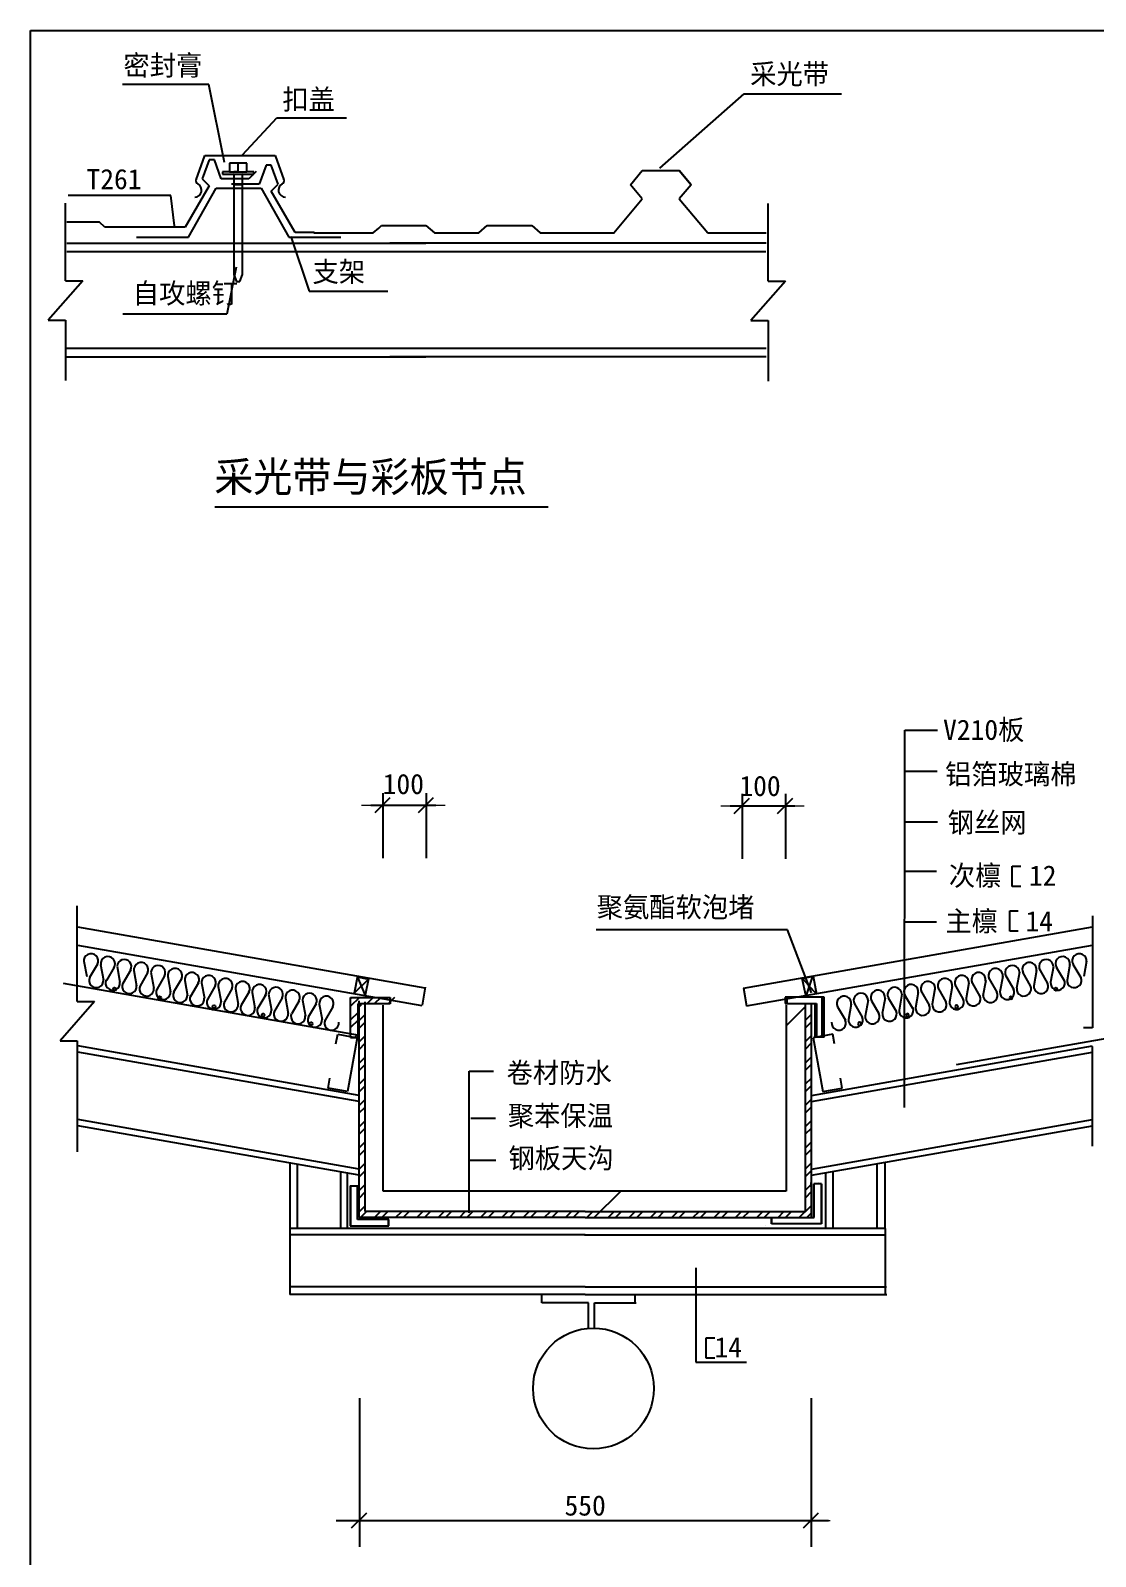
# Model space of a CAD drawing. Header units: metres. Extents: x 1267 to 1476, y 417 to 655.
# Drawn here: x 1267.1 to 1377.7, y 496.9 to 655.4 of the extents above; entities that cross this region are included whole.
import ezdxf

# ---------------------------------------------------------------- set-up
doc = ezdxf.new("R2010")
doc.units = ezdxf.units.M
doc.layers.add('TU', color=1, linetype='Continuous')

# ---------------------------------------------------------------- blocks, each defined once
blk = doc.blocks.new('DIM')
at = {"lineweight": 15}
blk.add_line((-2.88, 0), (2.56, 0), dxfattribs=at)
blk.add_lwpolyline([(-1.05, -1), (0.99, 1.05)])

msp = doc.modelspace()

# ---------------------------------------------------------------- linework, layer by layer
for p, q in [((1285.65, 649.81), (1276.66, 649.81)), ((1287.26, 641.73), (1285.65, 649.81)), ((1289.12, 642.53), (1292.7, 646.37)), ((1292.7, 646.37), (1299.94, 646.37)), ((1284.31, 639.94), (1285.22, 642.44)), ((1285.67, 642), (1284.95, 640.03)), ((1285.22, 642.44), (1292.53, 642.44)), ((1286.21, 642), (1285.67, 642)), ((1286.93, 640.03), (1286.21, 642)), ((1292.53, 642.44), (1293.44, 639.94)), ((1287.79, 640.77), (1287.07, 640.77)), ((1287.07, 640.77), (1287.07, 640.5)), ((1287.07, 640.5), (1289.59, 640.5)), ((1287.79, 641.67), (1287.79, 640.77)), ((1289.59, 641.67), (1287.79, 641.67)), ((1287.79, 640.77), (1289.59, 640.77)), ((1288.69, 640.77), (1288.24, 640.77)), ((1288.24, 640.61), (1288.24, 640.61)), ((1288.24, 640.5), (1288.24, 630.09)), ((1288.69, 640.77), (1288.69, 641.67)), ((1289.14, 640.62), (1289.14, 640.63)), ((1289.14, 630.09), (1289.14, 640.5)), ((1289.59, 640.77), (1289.59, 641.67)), ((1290.31, 640.77), (1289.59, 640.77)), ((1289.59, 640.5), (1290.31, 640.5)), ((1290.56, 640.79), (1289.8, 640.03)), ((1290.31, 640.5), (1290.31, 640.77)), ((1291.58, 641.45), (1290.86, 639.47)), ((1292.12, 641.45), (1291.58, 641.45)), ((1292.84, 639.47), (1292.12, 641.45)), ((1329.42, 639.41), (1330.65, 640.88)), ((1330.65, 640.88), (1334.49, 640.88)), ((1334.49, 640.88), (1335.73, 639.41)), ((1335.73, 639.41), (1334.49, 640.88)), ((1285.67, 639.31), (1283.18, 634.99)), ((1283.52, 633.98), (1286.39, 639.05)), ((1284.95, 640.03), (1285.67, 639.31)), ((1286.39, 639.05), (1291.06, 639.05)), ((1288.36, 640.03), (1286.93, 640.03)), ((1289.43, 639.47), (1287.99, 639.47)), ((1288.24, 639.45), (1289.14, 639.45)), ((1289.8, 640.03), (1288.36, 640.03)), ((1290.86, 639.47), (1289.43, 639.47)), ((1291.06, 639.05), (1293.94, 633.98)), ((1292.12, 638.75), (1292.84, 639.47)), ((1294.61, 634.44), (1292.12, 638.75)), ((1330.65, 637.94), (1329.42, 639.41)), ((1335.73, 639.41), (1334.49, 637.94)), ((1270.76, 629.45), (1270.76, 637.51)), ((1281.68, 638.31), (1271.04, 638.31)), ((1282.06, 635.16), (1281.68, 638.31)), ((1327.69, 634.41), (1330.65, 637.94)), ((1334.49, 637.94), (1337.45, 634.41)), ((1343.7, 629.4), (1343.7, 637.45)), ((1274.28, 635.53), (1270.89, 635.53)), ((1274.82, 634.99), (1274.28, 635.53)), ((1283.18, 634.99), (1274.82, 634.99)), ((1278.13, 633.98), (1283.52, 633.98)), ((1293.94, 633.98), (1299.33, 633.98)), ((1294.16, 634.05), (1296.07, 628.35)), ((1296.55, 634.44), (1294.61, 634.44)), ((1296.49, 634.51), (1296.55, 634.43)), ((1296.55, 634.43), (1302.69, 634.43)), ((1302.69, 634.43), (1303.28, 634.92)), ((1303.28, 634.92), (1303.57, 635.17)), ((1303.57, 635.17), (1308.18, 635.17)), ((1308.18, 635.17), (1309.06, 634.43)), ((1309.06, 634.43), (1313.67, 634.43)), ((1313.67, 634.43), (1314.55, 635.17)), ((1314.55, 635.17), (1319.16, 635.17)), ((1319.16, 635.17), (1320.04, 634.43)), ((1320.04, 634.43), (1327.72, 634.43)), ((1337.45, 634.41), (1343.51, 634.41)), ((1270.89, 633.36), (1308.16, 633.36)), ((1270.89, 632.47), (1343.48, 632.47)), ((1343.51, 633.36), (1304.43, 633.36)), ((1288.46, 630.87), (1287.51, 625.97)), ((1272.55, 629.45), (1268.96, 625.36)), ((1270.76, 629.45), (1272.55, 629.45)), ((1288.24, 630.09), (1288.51, 629.37)), ((1288.51, 629.37), (1288.87, 629.37)), ((1288.87, 629.37), (1289.14, 630.09)), ((1345.5, 629.4), (1341.9, 625.3)), ((1343.7, 629.4), (1345.5, 629.4)), ((1296.07, 628.35), (1304.23, 628.35)), ((1268.96, 625.36), (1270.76, 625.36)), ((1270.76, 625.36), (1270.76, 619.07)), ((1287.51, 625.97), (1276.7, 625.97)), ((1341.9, 625.3), (1343.7, 625.3)), ((1343.7, 625.3), (1343.7, 619.02)), ((1270.89, 622.43), (1343.51, 622.43)), ((1270.89, 621.53), (1308.16, 621.53)), ((1343.51, 621.53), (1304.43, 621.53)), ((1286.27, 605.95), (1320.86, 605.95)), ((1357.87, 543.59), (1357.91, 582.76)), ((1357.91, 582.76), (1361.3, 582.76)), ((1357.91, 578.52), (1361.25, 578.52)), ((1303.72, 576.21), (1303.72, 569.48)), ((1308.21, 576.21), (1308.21, 569.48)), ((1341.01, 576.14), (1341.01, 569.42)), ((1345.5, 576.14), (1345.5, 569.42)), ((1302.47, 574.97), (1309.21, 574.97)), ((1339.76, 574.9), (1346.5, 574.9)), ((1357.91, 573.25), (1361.3, 573.25)), ((1357.91, 568.12), (1361.19, 568.12)), ((1369.07, 568.64), (1369.95, 568.64)), ((1369.07, 566.54), (1369.07, 568.64)), ((1369.95, 566.54), (1369.07, 566.54)), ((1271.98, 554.6), (1271.98, 564.51)), ((1357.91, 562.86), (1361.19, 562.86)), ((1368.8, 561.9), (1368.8, 564)), ((1368.8, 564), (1369.68, 564)), ((1377.4, 563.5), (1377.4, 551.86)), ((1308.11, 555.98), (1272.04, 562.32)), ((1345.72, 562.04), (1325.84, 562.04)), ((1341.14, 555.99), (1377.4, 562.34)), ((1348.21, 555.49), (1345.72, 562.04)), ((1369.68, 561.9), (1368.8, 561.9)), ((1307.78, 554.13), (1272.04, 560.42)), ((1341.46, 554.15), (1377.4, 560.44)), ((1272.67, 558.78), (1272.95, 557.18)), ((1274.07, 558.47), (1273.26, 557.07)), ((1274.4, 558.42), (1274.69, 556.82)), ((1275.82, 558.17), (1275, 556.77)), ((1276.11, 558.24), (1276.4, 556.58)), ((1277.52, 557.87), (1276.71, 556.47)), ((1371.92, 557.87), (1372.73, 556.47)), ((1373.34, 558.24), (1373.04, 556.58)), ((1373.63, 558.17), (1374.44, 556.77)), ((1375.04, 558.42), (1374.76, 556.82)), ((1375.37, 558.47), (1376.18, 557.07)), ((1376.78, 558.78), (1376.49, 557.18)), ((1301.27, 551.05), (1270.55, 556.46)), ((1277.85, 557.81), (1278.14, 556.21)), ((1279.28, 557.56), (1278.51, 556.23)), ((1279.62, 557.62), (1279.92, 555.96)), ((1281.04, 557.25), (1280.23, 555.85)), ((1281.37, 557.19), (1281.66, 555.59)), ((1282.79, 556.94), (1281.97, 555.54)), ((1283.14, 556.77), (1283.42, 555.17)), ((1284.55, 556.52), (1283.74, 555.12)), ((1284.88, 556.51), (1285.17, 554.92)), ((1301.06, 557.21), (1300.74, 555.45)), ((1300.74, 555.45), (1302.26, 556.94)), ((1302.26, 556.89), (1301.06, 557.13)), ((1301.06, 557.1), (1301.88, 555.2)), ((1301.92, 555.28), (1302.26, 556.97)), ((1347.24, 556.98), (1348.39, 557.23)), ((1347.64, 555.26), (1347.24, 556.97)), ((1348.74, 555.36), (1347.34, 556.92)), ((1347.69, 555.26), (1348.34, 557.22)), ((1348.39, 557.22), (1348.74, 555.36)), ((1364.56, 556.51), (1364.28, 554.92)), ((1364.89, 556.52), (1365.7, 555.12)), ((1366.31, 556.77), (1366.02, 555.17)), ((1366.66, 556.94), (1367.47, 555.54)), ((1368.07, 557.19), (1367.79, 555.59)), ((1368.4, 557.25), (1369.21, 555.85)), ((1369.82, 557.62), (1369.52, 555.96)), ((1370.17, 557.56), (1370.94, 556.23)), ((1371.59, 557.81), (1371.31, 556.21)), ((1286.29, 556.21), (1285.48, 554.81)), ((1286.62, 556.15), (1286.9, 554.56)), ((1288.04, 555.9), (1287.27, 554.57)), ((1288.4, 555.89), (1288.69, 554.3)), ((1289.81, 555.59), (1288.99, 554.19)), ((1290.14, 555.53), (1290.42, 553.94)), ((1291.55, 555.28), (1290.74, 553.88)), ((1291.84, 555.36), (1292.14, 553.69)), ((1293.26, 554.98), (1292.44, 553.58)), ((1293.59, 554.92), (1293.87, 553.33)), ((1295.36, 554.74), (1295.66, 553.07)), ((1300.33, 555.01), (1304.42, 555.01)), ((1300.33, 555.01), (1304.42, 555.01)), ((1300.33, 550.85), (1300.33, 555.01)), ((1300.33, 550.85), (1300.33, 555.01)), ((1300.5, 555.01), (1300.36, 554.87)), ((1301.28, 555.01), (1300.36, 554.09)), ((1300.36, 555.01), (1304.45, 555.01)), ((1300.36, 555.01), (1304.45, 555.01)), ((1300.36, 550.85), (1300.36, 555.01)), ((1300.36, 550.85), (1300.36, 555.01)), ((1302.7, 555.01), (1302.04, 554.35)), ((1303.48, 555.01), (1302.82, 554.35)), ((1304.91, 555.01), (1304.25, 554.35)), ((1304.42, 555.01), (1304.42, 554.35)), ((1304.42, 555.01), (1304.42, 554.35)), ((1304.45, 555.01), (1304.45, 554.35)), ((1304.45, 555.01), (1304.45, 554.35)), ((1308.11, 556.06), (1307.78, 554.21)), ((1341.14, 555.99), (1341.46, 554.15)), ((1345.47, 555.04), (1345.47, 554.38)), ((1349.33, 555.04), (1345.47, 555.04)), ((1349.49, 555.04), (1345.64, 555.04)), ((1349.49, 555.04), (1345.64, 555.04)), ((1345.64, 555.04), (1345.64, 554.38)), ((1345.64, 555.04), (1345.64, 554.38)), ((1349.52, 555.04), (1345.67, 555.04)), ((1345.67, 555.04), (1345.67, 554.38)), ((1349.33, 550.88), (1349.33, 555.04)), ((1349.49, 550.88), (1349.49, 555.04)), ((1349.49, 550.88), (1349.49, 555.04)), ((1349.52, 550.88), (1349.52, 555.04)), ((1354.09, 554.74), (1353.79, 553.07)), ((1355.86, 554.92), (1355.57, 553.33)), ((1356.19, 554.98), (1357, 553.58)), ((1357.6, 555.36), (1357.31, 553.69)), ((1357.89, 555.28), (1358.71, 553.88)), ((1359.31, 555.53), (1359.02, 553.94)), ((1359.64, 555.59), (1360.45, 554.19)), ((1361.04, 555.89), (1360.76, 554.3)), ((1361.4, 555.9), (1362.17, 554.57)), ((1362.83, 556.15), (1362.54, 554.56)), ((1363.16, 556.21), (1363.97, 554.81)), ((1273.78, 554.6), (1270.19, 550.5)), ((1271.98, 554.6), (1273.78, 554.6)), ((1295.01, 554.67), (1294.24, 553.34)), ((1296.78, 554.36), (1295.96, 552.96)), ((1297.11, 554.3), (1297.39, 552.71)), ((1298.52, 554.05), (1297.71, 552.65)), ((1301.13, 553.44), (1300.36, 552.67)), ((1301.1, 554.35), (1301.1, 550.84)), ((1304.42, 554.35), (1301.1, 554.35)), ((1304.45, 554.35), (1301.13, 554.35)), ((1301.24, 532.14), (1301.24, 554.66)), ((1301.24, 554.04), (1301.48, 554.28)), ((1301.24, 552.61), (1301.86, 553.23)), ((1301.86, 532.77), (1301.86, 554.55)), ((1303.73, 534.9), (1303.73, 554.22)), ((1345.47, 554.38), (1348.56, 554.38)), ((1345.59, 554.2), (1345.59, 534.9)), ((1345.59, 552.07), (1347.58, 554.06)), ((1345.64, 554.38), (1348.72, 554.38)), ((1345.64, 554.38), (1348.72, 554.38)), ((1345.67, 554.38), (1348.75, 554.38)), ((1347.58, 532.77), (1347.58, 554.38)), ((1347.58, 552.64), (1348.21, 553.26)), ((1348.21, 532.14), (1348.21, 554.38)), ((1348.56, 554.38), (1348.56, 550.87)), ((1348.72, 554.38), (1348.72, 550.87)), ((1348.72, 554.38), (1348.72, 550.87)), ((1348.75, 554.38), (1348.75, 550.87)), ((1350.92, 554.05), (1351.74, 552.65)), ((1352.34, 554.3), (1352.05, 552.71)), ((1352.67, 554.36), (1353.48, 552.96)), ((1354.43, 554.67), (1355.21, 553.34)), ((1363.27, 548.03), (1393.99, 553.45)), ((1301.13, 552.66), (1300.36, 551.89)), ((1301.24, 551.83), (1301.86, 552.45)), ((1347.58, 551.86), (1348.21, 552.48)), ((1377.4, 551.86), (1376.45, 551.86)), ((1270.19, 550.5), (1271.98, 550.5)), ((1271.98, 550.5), (1271.98, 538.97)), ((1301.24, 544.83), (1272.04, 549.98)), ((1298.84, 550.18), (1299.02, 551.19)), ((1299.02, 551.19), (1301.04, 550.83)), ((1301.04, 550.83), (1300.05, 545.24)), ((1301.13, 551.23), (1300.75, 550.85)), ((1301.24, 550.4), (1301.86, 551.03)), ((1301.24, 549.62), (1301.86, 550.25)), ((1347.58, 550.43), (1348.21, 551.06)), ((1347.58, 549.65), (1348.21, 550.28)), ((1348.21, 544.83), (1377.4, 549.98)), ((1350.42, 551.19), (1348.4, 550.83)), ((1348.4, 550.83), (1349.39, 545.24)), ((1349.49, 550.88), (1348.73, 550.88)), ((1349.52, 550.88), (1348.75, 550.88)), ((1349.52, 550.88), (1348.75, 550.88)), ((1350.6, 550.18), (1350.42, 551.19)), ((1301.24, 544.2), (1272.04, 549.34)), ((1301.24, 548.2), (1301.86, 548.82)), ((1347.58, 548.23), (1348.21, 548.85)), ((1348.21, 544.2), (1377.4, 549.34)), ((1377.4, 539.57), (1377.4, 549.91)), ((1301.24, 547.42), (1301.86, 548.04)), ((1312.67, 535.24), (1312.67, 547.37)), ((1312.67, 532.64), (1312.67, 547.37)), ((1312.67, 547.37), (1315.2, 547.37)), ((1347.58, 547.45), (1348.21, 548.07)), ((1298.04, 545.6), (1298.21, 546.61)), ((1300.05, 545.24), (1298.04, 545.6)), ((1301.24, 545.99), (1301.86, 546.62)), ((1301.24, 545.21), (1301.86, 545.84)), ((1347.58, 546.02), (1348.21, 546.64)), ((1347.58, 545.24), (1348.21, 545.86)), ((1349.39, 545.24), (1351.41, 545.6)), ((1351.41, 545.6), (1351.23, 546.61)), ((1301.24, 543.79), (1301.86, 544.41)), ((1301.24, 543.01), (1301.86, 543.63)), ((1347.58, 543.81), (1348.21, 544.44)), ((1347.58, 543.03), (1348.21, 543.66)), ((1301.24, 537.18), (1272.04, 542.33)), ((1301.24, 541.58), (1301.86, 542.21)), ((1312.85, 542.48), (1315.4, 542.48)), ((1347.58, 541.61), (1348.21, 542.23)), ((1348.21, 537.18), (1377.4, 542.33)), ((1301.24, 536.55), (1272.04, 541.69)), ((1301.24, 540.8), (1301.86, 541.43)), ((1347.58, 540.83), (1348.21, 541.45)), ((1348.21, 536.55), (1377.4, 541.69)), ((1301.24, 539.38), (1301.86, 540)), ((1301.24, 538.6), (1301.86, 539.22)), ((1347.58, 539.4), (1348.21, 540.03)), ((1347.58, 538.62), (1348.21, 539.25)), ((1294.07, 530.98), (1294.07, 537.79)), ((1294.84, 530.98), (1294.84, 537.66)), ((1301.24, 537.17), (1301.86, 537.79)), ((1312.67, 538.11), (1315.44, 538.11)), ((1347.58, 537.2), (1348.21, 537.82)), ((1355.02, 530.98), (1355.02, 537.66)), ((1355.86, 530.98), (1355.86, 537.79)), ((1299.35, 531.03), (1299.35, 536.92)), ((1300.05, 531.04), (1300.05, 536.75)), ((1301.24, 536.39), (1301.86, 537.01)), ((1347.58, 536.42), (1348.21, 537.04)), ((1348.14, 535.8), (1348.14, 535.33)), ((1348.97, 535.8), (1348.97, 535.8)), ((1349.69, 531), (1349.69, 536.82)), ((1350.47, 531.03), (1350.47, 536.92)), ((1300.31, 535.44), (1300.31, 531.28)), ((1300.31, 535.44), (1300.31, 531.28)), ((1300.31, 535.44), (1301.08, 535.44)), ((1300.31, 535.44), (1301.08, 535.44)), ((1300.34, 535.44), (1300.34, 531.28)), ((1300.34, 535.44), (1300.34, 531.28)), ((1300.34, 535.44), (1301.11, 535.44)), ((1300.34, 535.44), (1301.11, 535.44)), ((1301.08, 531.94), (1301.08, 535.44)), ((1301.08, 531.94), (1301.08, 535.44)), ((1301.11, 531.94), (1301.11, 535.44)), ((1301.11, 531.94), (1301.11, 535.44)), ((1301.24, 534.96), (1301.86, 535.59)), ((1301.24, 534.18), (1301.86, 534.81)), ((1345.59, 534.9), (1303.73, 534.9)), ((1325.66, 532.14), (1328.42, 534.9)), ((1347.58, 534.99), (1348.21, 535.61)), ((1347.58, 534.21), (1348.21, 534.84)), ((1348.46, 532.15), (1348.46, 535.66)), ((1348.46, 532.15), (1348.46, 535.66)), ((1349.23, 535.66), (1348.46, 535.66)), ((1349.23, 535.66), (1348.46, 535.66)), ((1348.49, 532.15), (1348.49, 535.66)), ((1348.49, 532.15), (1348.49, 535.66)), ((1349.26, 535.66), (1348.49, 535.66)), ((1349.26, 535.66), (1348.49, 535.66)), ((1349.23, 535.66), (1349.23, 531.5)), ((1349.23, 535.66), (1349.23, 531.5)), ((1349.26, 535.66), (1349.26, 531.5)), ((1349.26, 535.66), (1349.26, 531.5)), ((1301.24, 532.76), (1301.86, 533.38)), ((1301.4, 532.14), (1302.02, 532.77)), ((1324.72, 532.77), (1301.86, 532.77)), ((1302.83, 532.14), (1303.45, 532.77)), ((1303.61, 532.14), (1304.23, 532.77)), ((1305.03, 532.14), (1305.66, 532.77)), ((1305.81, 532.14), (1306.43, 532.77)), ((1307.24, 532.14), (1307.86, 532.77)), ((1308.02, 532.14), (1308.64, 532.77)), ((1309.44, 532.14), (1310.07, 532.77)), ((1310.22, 532.14), (1310.85, 532.77)), ((1311.65, 532.14), (1312.27, 532.77)), ((1312.43, 532.14), (1313.05, 532.77)), ((1313.85, 532.14), (1314.48, 532.77)), ((1314.63, 532.14), (1315.26, 532.77)), ((1316.06, 532.14), (1316.68, 532.77)), ((1316.84, 532.14), (1317.46, 532.77)), ((1318.27, 532.14), (1318.89, 532.77)), ((1319.05, 532.14), (1319.67, 532.77)), ((1320.47, 532.14), (1321.1, 532.77)), ((1321.25, 532.14), (1321.88, 532.77)), ((1322.68, 532.14), (1323.3, 532.77)), ((1323.46, 532.14), (1324.08, 532.77)), ((1324.72, 532.77), (1347.58, 532.77)), ((1324.88, 532.14), (1325.51, 532.77)), ((1327.09, 532.14), (1327.71, 532.77)), ((1327.87, 532.14), (1328.49, 532.77)), ((1329.3, 532.14), (1329.92, 532.77)), ((1330.07, 532.14), (1330.7, 532.77)), ((1331.5, 532.14), (1332.12, 532.77)), ((1332.28, 532.14), (1332.9, 532.77)), ((1333.71, 532.14), (1334.33, 532.77)), ((1334.49, 532.14), (1335.11, 532.77)), ((1335.91, 532.14), (1336.54, 532.77)), ((1336.69, 532.14), (1337.32, 532.77)), ((1338.12, 532.14), (1338.74, 532.77)), ((1338.9, 532.14), (1339.52, 532.77)), ((1340.32, 532.14), (1340.95, 532.77)), ((1341.1, 532.14), (1341.73, 532.77)), ((1342.53, 532.14), (1343.15, 532.77)), ((1343.31, 532.14), (1343.93, 532.77)), ((1344.74, 532.14), (1345.36, 532.77)), ((1345.52, 532.14), (1346.14, 532.77)), ((1346.94, 532.14), (1347.57, 532.77)), ((1347.58, 532.79), (1348.21, 533.41)), ((1347.72, 532.14), (1348.21, 532.63)), ((1294.06, 531.03), (1294.06, 524.17)), ((1301.11, 531.03), (1294.06, 531.03)), ((1300.31, 531.28), (1304.29, 531.28)), ((1300.31, 531.28), (1304.29, 531.28)), ((1300.34, 531.28), (1304.31, 531.28)), ((1300.34, 531.28), (1304.31, 531.28)), ((1304.29, 531.94), (1301.08, 531.94)), ((1304.29, 531.94), (1301.08, 531.94)), ((1304.31, 531.94), (1301.11, 531.94)), ((1304.31, 531.94), (1301.11, 531.94)), ((1324.6, 531.03), (1301.11, 531.03)), ((1324.72, 532.14), (1301.23, 532.14)), ((1304.29, 531.28), (1304.29, 531.94)), ((1304.29, 531.28), (1304.29, 531.94)), ((1304.31, 531.28), (1304.31, 531.94)), ((1304.31, 531.28), (1304.31, 531.94)), ((1324.54, 531.04), (1355.85, 531.04)), ((1324.72, 532.14), (1348.22, 532.14)), ((1343.44, 531.33), (1343.44, 531.33)), ((1344.08, 532.15), (1348.46, 532.15)), ((1344.08, 532.15), (1348.46, 532.15)), ((1344.08, 531.5), (1344.08, 532.15)), ((1344.08, 531.5), (1344.08, 532.15)), ((1349.23, 531.5), (1344.08, 531.5)), ((1349.23, 531.5), (1344.08, 531.5)), ((1344.11, 532.15), (1348.49, 532.15)), ((1344.11, 532.15), (1348.49, 532.15)), ((1344.11, 531.5), (1344.11, 532.15)), ((1344.11, 531.5), (1344.11, 532.15)), ((1349.26, 531.5), (1344.11, 531.5)), ((1349.26, 531.5), (1344.11, 531.5)), ((1355.86, 531.03), (1355.86, 524.17)), ((1324.72, 530.36), (1294.04, 530.36)), ((1324.66, 530.37), (1355.96, 530.37)), ((1336.19, 526.94), (1336.19, 517.13)), ((1324.72, 524.94), (1294.02, 524.94)), ((1324.72, 524.94), (1356, 524.94)), ((1301.23, 524.17), (1294.06, 524.17)), ((1324.72, 524.17), (1301.23, 524.17)), ((1320.21, 523.29), (1320.21, 524.2)), ((1325.07, 523.29), (1320.21, 523.29)), ((1324.72, 524.17), (1356.04, 524.17)), ((1325.07, 520.65), (1325.07, 523.29)), ((1325.7, 523.29), (1330.02, 523.29)), ((1325.7, 520.67), (1325.7, 523.29)), ((1329.9, 523.29), (1329.9, 524.2)), ((1337.29, 519.66), (1338.17, 519.66)), ((1337.29, 517.56), (1337.29, 519.66)), ((1336.19, 517.13), (1341.48, 517.13)), ((1338.17, 517.56), (1337.29, 517.56)), ((1301.27, 513.39), (1301.27, 497.96)), ((1348.18, 513.39), (1348.18, 497.96)), ((1298.85, 500.69), (1349.99, 500.69))]:
    msp.add_line(p, q)
msp.add_lwpolyline([(1267.12, 655.43), (1476.33, 655.43), (1476.33, 417.05), (1267.12, 417.05)], close=True)
for points in [[(1276.01, 555.87, -1), (1275.7, 555.87, -1)], [(1280.68, 554.98, -1), (1280.37, 554.98, -1)], [(1368.77, 554.98, 1), (1369.08, 554.98, 1)], [(1373.43, 555.87, 1), (1373.75, 555.87, 1)], [(1286.33, 554.05, -1), (1286.02, 554.05, -1)], [(1291.44, 553.17, -1), (1291.13, 553.17, -1)], [(1358.01, 553.17, 1), (1358.32, 553.17, 1)], [(1363.12, 554.05, 1), (1363.43, 554.05, 1)], [(1296.4, 552.28, -1), (1296.09, 552.28, -1)], [(1353.04, 552.28, 1), (1353.36, 552.28, 1)]]:
    msp.add_lwpolyline(points, format="xyb", close=True)
for points in [[(1304.42, 554.35), (1301.1, 554.35)], [(1301.1, 554.35), (1301.1, 550.84)], [(1304.45, 554.35), (1301.13, 554.35)], [(1301.13, 554.35), (1301.13, 550.84)], [(1301.13, 554.35), (1301.13, 550.84)], [(1300.33, 550.85), (1301.1, 550.85)], [(1300.33, 550.85), (1301.1, 550.85)], [(1300.36, 550.85), (1301.13, 550.85)], [(1300.36, 550.85), (1301.13, 550.85)]]:
    msp.add_lwpolyline(points)
msp.add_circle((1325.57, 514.4), 6.27)
for centre, radius, start, end in [((1284.17, 638.85), 0.72, 270, 63.95), ((1284.65, 639.82), 0.36, 160, 243.95), ((1293.58, 638.85), 0.72, 116.05, 270), ((1293.1, 639.82), 0.36, 296.05, 20), ((1273.4, 558.81), 0.75, 331.69, 188.31), ((1376.04, 558.81), 0.75, 351.69, 208.31), ((1275.15, 558.5), 0.75, 326.05, 188.31), ((1276.85, 558.2), 0.75, 331.69, 176.66), ((1278.6, 557.89), 0.75, 331.69, 188.31), ((1280.37, 557.58), 0.75, 331.69, 176.66), ((1282.12, 557.27), 0.75, 331.69, 188.31), ((1367.33, 557.27), 0.75, 351.69, 208.31), ((1369.07, 557.58), 0.75, 3.34, 208.31), ((1370.85, 557.89), 0.75, 351.69, 208.31), ((1372.59, 558.2), 0.75, 3.34, 208.31), ((1374.3, 558.5), 0.75, 351.69, 213.95), ((1273.94, 556.77), 0.75, 154.04, 5.96), ((1275.66, 556.52), 0.75, 154.04, 5.96), ((1277.39, 556.16), 0.75, 154.04, 5.96), ((1283.88, 556.85), 0.75, 331.69, 188.31), ((1285.62, 556.54), 0.75, 331.69, 188.31), ((1287.36, 556.24), 0.75, 331.69, 188.31), ((1289.14, 555.92), 0.75, 331.69, 188.31), ((1290.88, 555.61), 0.75, 326.05, 188.31), ((1358.56, 555.61), 0.75, 351.69, 213.95), ((1360.31, 555.92), 0.75, 351.69, 208.31), ((1362.08, 556.24), 0.75, 351.69, 208.31), ((1363.83, 556.54), 0.75, 351.69, 208.31), ((1365.56, 556.85), 0.75, 351.69, 208.31), ((1372.05, 556.16), 0.75, 174.04, 25.96), ((1373.79, 556.52), 0.75, 174.04, 25.96), ((1375.5, 556.77), 0.75, 174.04, 25.96), ((1279.18, 555.9), 0.75, 154.04, 5.96), ((1280.91, 555.54), 0.75, 154.04, 5.96), ((1282.66, 555.23), 0.75, 154.04, 5.96), ((1284.42, 554.87), 0.75, 154.04, 5.96), ((1286.16, 554.51), 0.75, 154.04, 5.96), ((1292.59, 555.31), 0.75, 331.69, 176.66), ((1294.33, 555.01), 0.75, 331.69, 188.31), ((1296.1, 554.69), 0.75, 331.69, 176.66), ((1297.85, 554.39), 0.75, 331.69, 188.31), ((1351.59, 554.39), 0.75, 351.69, 208.31), ((1353.34, 554.69), 0.75, 3.34, 208.31), ((1355.11, 555.01), 0.75, 351.69, 208.31), ((1356.86, 555.31), 0.75, 3.34, 208.31), ((1363.29, 554.51), 0.75, 174.04, 25.96), ((1365.02, 554.87), 0.75, 174.04, 25.96), ((1366.79, 555.23), 0.75, 174.04, 25.96), ((1368.53, 555.54), 0.75, 174.04, 25.96), ((1370.27, 555.9), 0.75, 174.04, 25.96), ((1287.94, 554.25), 0.75, 154.04, 5.96), ((1289.68, 553.89), 0.75, 154.04, 5.96), ((1291.39, 553.64), 0.75, 154.04, 5.96), ((1293.13, 553.28), 0.75, 154.04, 5.96), ((1294.91, 553.02), 0.75, 154.04, 5.96), ((1354.53, 553.02), 0.75, 174.04, 25.96), ((1356.32, 553.28), 0.75, 174.04, 25.96), ((1358.05, 553.64), 0.75, 174.04, 25.96), ((1359.77, 553.89), 0.75, 174.04, 25.96), ((1361.5, 554.25), 0.75, 174.04, 25.96), ((1296.65, 552.66), 0.75, 154.04, 5.96), ((1298.39, 552.35), 0.75, 154.04, 5.96), ((1351.05, 552.35), 0.75, 174.04, 25.96), ((1352.8, 552.66), 0.75, 174.04, 25.96)]:
    msp.add_arc(centre, radius, start, end)
at = {"layer": 'TU'}
for p, q in [((1332.48, 641.12), (1341.21, 648.87)), ((1341.21, 648.87), (1351.33, 648.87))]:
    msp.add_line(p, q, dxfattribs=at)

# ---------------------------------------------------------------- block references
at = {"xscale": 0.77, "yscale": 0.77, "zscale": 0.77}
for p in [(1303.72, 574.97), (1308.21, 574.97), (1341.01, 574.9), (1345.5, 574.9), (1301.27, 500.69), (1348.18, 500.69)]:
    msp.add_blockref('DIM', p, dxfattribs=at)

# ---------------------------------------------------------------- texts
for s, height, p in [('密封膏', 2.1, (1276.77, 650.76)), ('扣盖', 2.1, (1293.27, 647.23)), ('T261', 2.1, (1272.93, 638.95)), ('支架', 2.1, (1296.4, 629.32)), ('自攻螺钉', 2.1, (1277.74, 627.09)), ('采光带与彩板节点', 3.12, (1286.2, 607.52)), ('V210板', 2.1, (1361.88, 581.76)), ('铝箔玻璃棉', 2.1, (1362.09, 577.15)), ('100', 2.1, (1303.69, 576.13)), ('100', 2.1, (1340.73, 575.93)), ('钢丝网', 2.1, (1362.36, 572.14)), ('次檩  12', 2.1, (1362.48, 566.62)), ('聚氨酯软泡堵', 2.1, (1325.91, 563.34)), ('主檩  14', 2.1, (1362.12, 561.88)), ('卷材防水', 2.1, (1316.55, 546.14)), ('聚苯保温', 2.1, (1316.68, 541.67)), ('钢板天沟', 2.1, (1316.75, 537.27)), ('14', 2.1, (1338.14, 517.63)), ('550', 2.1, (1322.57, 501.2))]:
    msp.add_text(s, height=height).set_placement(p)
at = {"layer": 'TU'}
msp.add_text('采光带', height=2.1, dxfattribs=at).set_placement((1341.85, 649.87))

doc.saveas('drawing.dxf')
